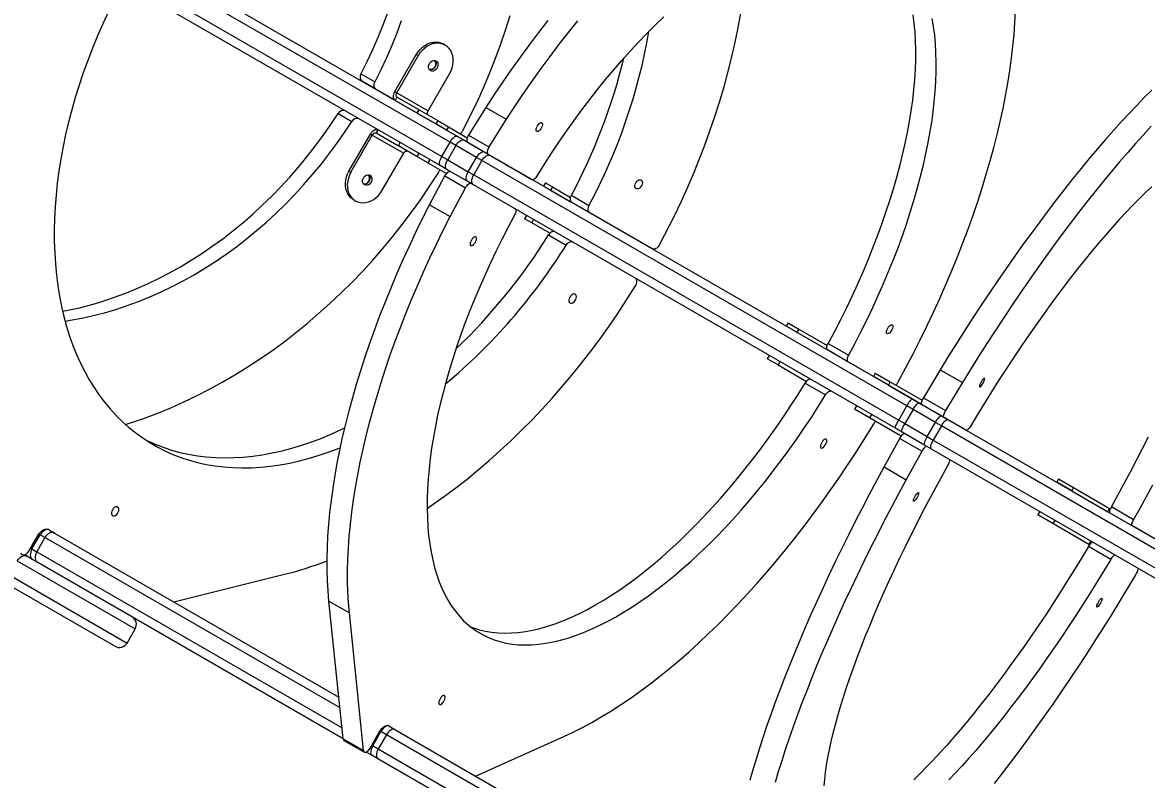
# Model space of a CAD drawing. Header units: millimetres. Extents: x -12977 to 11786, y -11805 to 10558.
# Drawn here: x 3209 to 4103, y -287 to 315 of the extents above; entities that cross this region are included whole.
import ezdxf

# ---------------------------------------------------------------- set-up
doc = ezdxf.new("R2010")
doc.units = ezdxf.units.MM
for name, color, linetype in [('DIKOM_ОБЪЕКТ', 7, 'Continuous'), ('DIKOM_РАЗМЕР_ЗОНА', 7, 'Continuous'), ('DIKOM_РАЗМЕР_ОБЪЕКТА', 7, 'Continuous')]:
    doc.layers.add(name, color=color, linetype=linetype)
doc.styles.add('style1', font='arial.ttf', dxfattribs={"width": 0.8})
doc.dimstyles.new('1-50', dxfattribs={"dimtxt": 300, "dimasz": 200, "dimexe": 100, "dimexo": 0, "dimgap": 100, "dimtad": 1, "dimtxsty": 'style1', "dimcen": 200, "dimclrd": 7, "dimclre": 7, "dimclrt": 7, "dimadec": 1, "dimazin": 2, "dimtfac": 1, "dimtmove": 0, "dimatfit": 2, "dimfxl": 0, "dimlwd": 25, "dimlwe": 18, "dimarcsym": 0})

# ---------------------------------------------------------------- blocks, each defined once
blk = doc.blocks.new('*D9')
at = {"layer": 'Defpoints', "color": 0, "transparency": 16777216}
for p in [(-11007.42, 666.08), (8787.99, 666.08), (8787.99, -10518.66)]:
    blk.add_point(p, dxfattribs=at)
at = {"layer": 'DIKOM_РАЗМЕР_ОБЪЕКТА', "color": 7, "lineweight": 18, "transparency": 16777216}
for p, q in [((-11007.42, 666.08), (-11007.42, -10618.66)), ((8787.99, 666.08), (8787.99, -10618.66))]:
    blk.add_line(p, q, dxfattribs=at)
at = {"layer": 'DIKOM_РАЗМЕР_ОБЪЕКТА', "color": 7, "lineweight": 25, "transparency": 16777216}
blk.add_line((-10807.42, -10518.66), (8587.99, -10518.66), dxfattribs=at)
at = {"layer": 'DIKOM_РАЗМЕР_ОБЪЕКТА', "color": 7, "transparency": 16777216}
for points in [[(-10807.42, -10485.32), (-10807.42, -10551.99), (-11007.42, -10518.66)], [(8587.99, -10485.32), (8587.99, -10551.99), (8787.99, -10518.66)]]:
    blk.add_solid(points, dxfattribs=at)
at = {"layer": 'DIKOM_РАЗМЕР_ОБЪЕКТА', "color": 7, "transparency": 16777216, "insert": (-1823.63, -10265.49), "char_height": 300, "attachment_point": 5, "style": 'style1'}
blk.add_mtext('19750', dxfattribs=at)
blk = doc.blocks.new('*D10')
at = {"layer": 'Defpoints', "color": 0, "transparency": 16777216}
for p in [(4270.31, 8458.22), (2861.68, -8997.09), (10043.37, -8997.09)]:
    blk.add_point(p, dxfattribs=at)
at = {"layer": 'DIKOM_РАЗМЕР_ОБЪЕКТА', "color": 7, "lineweight": 18, "transparency": 16777216}
for p, q in [((4270.31, 8458.22), (10143.37, 8458.22)), ((2861.68, -8997.09), (10143.37, -8997.09))]:
    blk.add_line(p, q, dxfattribs=at)
at = {"layer": 'DIKOM_РАЗМЕР_ОБЪЕКТА', "color": 7, "lineweight": 25, "transparency": 16777216}
blk.add_line((10043.37, 8258.22), (10043.37, -8797.09), dxfattribs=at)
at = {"layer": 'DIKOM_РАЗМЕР_ОБЪЕКТА', "color": 7, "transparency": 16777216}
for points in [[(10010.04, 8258.22), (10076.71, 8258.22), (10043.37, 8458.22)], [(10010.04, -8797.09), (10076.71, -8797.09), (10043.37, -8997.09)]]:
    blk.add_solid(points, dxfattribs=at)
at = {"layer": 'DIKOM_РАЗМЕР_ОБЪЕКТА', "color": 7, "transparency": 16777216, "insert": (9790.2, -3229.16), "char_height": 300, "attachment_point": 5, "rotation": 90, "style": 'style1'}
blk.add_mtext('17450', dxfattribs=at)
blk = doc.blocks.new('*D11')
at = {"layer": 'Defpoints', "color": 0, "transparency": 16777216}
for p in [(4304.4, 10557.6), (2504.07, -11339.72), (11686.06, -11339.72)]:
    blk.add_point(p, dxfattribs=at)
at = {"layer": 'DIKOM_РАЗМЕР_ЗОНА', "color": 7, "lineweight": 18, "transparency": 16777216}
for p, q in [((4304.4, 10557.6), (11786.06, 10557.6)), ((2504.07, -11339.72), (11786.06, -11339.72))]:
    blk.add_line(p, q, dxfattribs=at)
at = {"layer": 'DIKOM_РАЗМЕР_ЗОНА', "color": 7, "lineweight": 25, "transparency": 16777216}
blk.add_line((11686.06, 10357.6), (11686.06, -11139.72), dxfattribs=at)
at = {"layer": 'DIKOM_РАЗМЕР_ЗОНА', "color": 7, "transparency": 16777216}
for points in [[(11652.73, 10357.6), (11719.39, 10357.6), (11686.06, 10557.6)], [(11652.73, -11139.72), (11719.39, -11139.72), (11686.06, -11339.72)]]:
    blk.add_solid(points, dxfattribs=at)
at = {"layer": 'DIKOM_РАЗМЕР_ЗОНА', "color": 7, "transparency": 16777216, "insert": (11432.89, -3191.97), "char_height": 300, "attachment_point": 5, "rotation": 90, "style": 'style1'}
blk.add_mtext('21900', dxfattribs=at)
blk = doc.blocks.new('*D12')
at = {"layer": 'Defpoints', "color": 0, "transparency": 16777216}
for p in [(10764.9, 125.67), (-12976.69, 124.08), (10764.9, -11704.66)]:
    blk.add_point(p, dxfattribs=at)
at = {"layer": 'DIKOM_РАЗМЕР_ЗОНА', "color": 7, "lineweight": 18, "transparency": 16777216}
for p, q in [((10764.9, 125.67), (10764.9, -11804.66)), ((-12976.69, 124.08), (-12976.69, -11804.66))]:
    blk.add_line(p, q, dxfattribs=at)
at = {"layer": 'DIKOM_РАЗМЕР_ЗОНА', "color": 7, "lineweight": 25, "transparency": 16777216}
blk.add_line((-12776.69, -11704.66), (10564.9, -11704.66), dxfattribs=at)
at = {"layer": 'DIKOM_РАЗМЕР_ЗОНА', "color": 7, "transparency": 16777216}
for points in [[(-12776.69, -11671.32), (-12776.69, -11737.99), (-12976.69, -11704.66)], [(10564.9, -11671.32), (10564.9, -11737.99), (10764.9, -11704.66)]]:
    blk.add_solid(points, dxfattribs=at)
at = {"layer": 'DIKOM_РАЗМЕР_ЗОНА', "color": 7, "transparency": 16777216, "insert": (-1904.63, -11451.38), "char_height": 300, "attachment_point": 5, "style": 'style1'}
blk.add_mtext('23750', dxfattribs=at)

msp = doc.modelspace()

# ---------------------------------------------------------------- linework, layer by layer
at = {"layer": 'DIKOM_ОБЪЕКТ', "color": 7, "linetype": 'Continuous', "lineweight": 15}
for p, q in [((3549.442, 219.826), (3242.179, 397.225)), ((3249.999, 400.793), (3555.111, 224.636)), ((3235.679, 385.966), (3542.942, 208.568)), ((3541.611, 201.254), (3236.499, 377.41)), ((3545.566, 297.12), (3544.007, 298.02)), ((3505.537, 260.186), (3522.537, 289.631)), ((3507.096, 259.286), (3524.096, 288.731)), ((3524.096, 288.731), (3522.537, 289.631)), ((3478.577, 274.267), (3489.49, 267.966)), ((3532.036, 244.887), (3549.036, 274.332)), ((3490.591, 261.888), (3479.678, 268.188)), ((3505.655, 253.19), (3490.591, 261.888)), ((3505.537, 260.186), (3507.096, 259.286)), ((3507.096, 259.286), (3532.036, 244.887)), ((3507.155, 255.788), (3505.655, 253.19)), ((3523.324, 242.989), (3505.655, 253.19)), ((3524.824, 245.587), (3507.155, 255.788)), ((3570.7, 251.6), (3559.097, 228.367)), ((3460.363, 242.72), (3471.276, 236.419)), ((3523.324, 242.989), (3524.824, 245.587)), ((3538.092, 234.462), (3523.324, 242.989)), ((3524.824, 245.587), (3539.592, 237.061)), ((3577.811, 247.495), (3564.09, 225.484)), ((3577.811, 247.495), (3594.078, 238.103)), ((3539.592, 237.061), (3538.092, 234.462)), ((3546.71, 229.487), (3538.092, 234.462)), ((3539.592, 237.061), (3548.21, 232.085)), ((3594.078, 238.103), (3580.357, 216.092)), ((3469.037, 196.967), (3486.037, 226.411)), ((3470.596, 196.067), (3487.596, 225.511)), ((3487.596, 225.511), (3486.037, 226.411)), ((3487.596, 225.511), (3512.536, 211.112)), ((3492.155, 229.807), (3490.655, 227.209)), ((3490.655, 227.209), (3508.324, 217.008)), ((3548.21, 232.085), (3546.71, 229.487)), ((3546.71, 229.487), (3563.413, 219.844)), ((3548.21, 232.085), (3563.138, 223.466)), ((3555.111, 224.636), (3560.299, 221.641)), ((3564.09, 225.484), (3580.357, 216.092)), ((3508.324, 217.008), (3509.823, 219.606)), ((3523.092, 208.482), (3508.324, 217.008)), ((3542.942, 208.568), (3549.442, 219.826)), ((3554.088, 217.144), (3547.588, 205.886)), ((3554.088, 217.144), (3549.442, 219.826)), ((3570.443, 207.702), (3554.088, 217.144)), ((3560.299, 221.641), (3576.654, 212.199)), ((3563.413, 219.844), (3579.68, 210.452)), ((3495.536, 181.667), (3512.536, 211.112)), ((3524.592, 211.079), (3523.092, 208.482)), ((3531.71, 203.506), (3523.092, 208.482)), ((3533.21, 206.104), (3531.71, 203.506)), ((3542.942, 208.568), (3547.588, 205.886)), ((3547.588, 205.886), (3563.943, 196.443)), ((3563.943, 196.443), (3570.443, 207.702)), ((3574.769, 205.204), (3570.443, 207.702)), ((3576.654, 212.199), (3581.485, 209.409)), ((3579.68, 210.452), (3614.581, 190.302)), ((3581.485, 209.409), (3917.097, 15.644)), ((3469.037, 196.967), (3470.596, 196.067)), ((3531.71, 203.506), (3546.638, 194.887)), ((3546.799, 198.258), (3541.611, 201.254)), ((3563.154, 188.816), (3546.799, 198.258)), ((3574.769, 205.204), (3568.269, 193.945)), ((3912.747, 10.072), (3574.769, 205.204)), ((3526.054, 174.272), (3540.374, 195.937)), ((3533.165, 170.166), (3545.367, 193.054)), ((3545.367, 193.054), (3561.634, 183.663)), ((3567.985, 186.027), (3563.154, 188.816)), ((3563.943, 196.443), (3568.269, 193.945)), ((3568.269, 193.945), (3906.247, -1.186)), ((3549.432, 160.775), (3561.634, 183.663)), ((3903.597, -7.739), (3567.985, 186.027)), ((3625.235, 187.615), (3623.735, 185.017)), ((3629.336, 181.783), (3623.735, 185.017)), ((3625.235, 187.615), (3630.836, 184.381)), ((3630.836, 184.381), (3629.336, 181.783)), ((3629.336, 181.783), (3646.365, 171.952)), ((3630.836, 184.381), (3645.322, 176.018)), ((3472.507, 174.179), (3474.066, 173.278)), ((3533.165, 170.166), (3549.432, 160.775)), ((3645.952, 177.633), (3659.915, 169.571)), ((3660.328, 163.89), (3646.365, 171.952)), ((3610.235, 161.634), (3608.735, 159.036)), ((3710.333, 135.019), (3660.328, 163.89)), ((3727.59, 161.02), (3715.716, 137.943)), ((3614.336, 155.802), (3608.735, 159.036)), ((3615.836, 158.4), (3614.336, 155.802)), ((3628.822, 147.439), (3614.336, 155.802)), ((3627.738, 146.086), (3641.701, 138.024)), ((3682.944, 83.692), (3696.993, 105.513)), ((3818.203, 76.205), (3816.703, 73.606)), ((3825.321, 68.631), (3816.703, 73.606)), ((3818.203, 76.205), (3826.821, 71.229)), ((3826.821, 71.229), (3825.321, 68.631)), ((3825.321, 68.631), (3849.627, 54.598)), ((3826.821, 71.229), (3849.353, 58.221)), ((3865.894, 45.206), (3849.627, 54.598)), ((3850.051, 59.796), (3866.318, 50.404)), ((3803.203, 50.223), (3801.703, 47.626)), ((3810.321, 42.65), (3801.703, 47.626)), ((3811.821, 45.248), (3810.321, 42.65)), ((3886.094, 33.544), (3865.894, 45.206)), ((3917.543, 51.35), (3905.341, 28.462)), ((3810.321, 42.65), (3832.853, 29.642)), ((3887.594, 36.142), (3886.094, 33.544)), ((3887.594, 36.142), (3899.534, 29.248)), ((3939.196, 38.849), (3925.837, 16.629)), ((3939.196, 38.849), (3956.877, 28.641)), ((3831.837, 28.249), (3848.104, 18.857)), ((3898.034, 26.65), (3886.094, 33.544)), ((3899.534, 29.248), (3898.034, 26.65)), ((3899.534, 29.248), (3924.809, 14.656)), ((3956.877, 28.641), (3943.519, 6.421)), ((3898.034, 26.65), (3924.238, 11.521)), ((3872.594, 10.16), (3871.094, 7.563)), ((3906.247, -1.186), (3912.747, 10.072)), ((3917.624, 7.256), (3912.747, 10.072)), ((3917.097, 15.644), (3922.543, 12.499)), ((3922.543, 12.499), (3940.373, 2.205)), ((3924.238, 11.521), (3941.919, 1.313)), ((3925.837, 16.629), (3943.519, 6.421)), ((3883.034, 0.669), (3871.094, 7.563)), ((3884.534, 3.267), (3883.034, 0.669)), ((3908.309, -13.923), (3883.034, 0.669)), ((3917.624, 7.256), (3911.124, -4.002)), ((3935.454, -3.038), (3917.624, 7.256)), ((3940.373, 2.205), (3945.695, -0.868)), ((3941.919, 1.313), (3960.187, -9.234)), ((3872.898, -25.978), (3886.618, -3.967)), ((3909.043, -10.884), (3903.597, -7.739)), ((3906.247, -1.186), (3911.124, -4.002)), ((3911.124, -4.002), (3928.954, -14.296)), ((3928.954, -14.296), (3935.454, -3.038)), ((3940.22, -5.79), (3933.72, -17.048)), ((3940.22, -5.79), (3935.454, -3.038)), ((4254.661, -187.332), (3940.22, -5.79)), ((3945.695, -0.868), (4257.935, -181.139)), ((3894.55, -38.479), (3907.114, -15.8)), ((3907.114, -15.8), (3924.795, -26.009)), ((3926.873, -21.177), (3909.043, -10.884)), ((3928.954, -14.296), (3933.72, -17.048)), ((3933.72, -17.048), (4248.161, -198.59)), ((3912.232, -48.688), (3924.795, -26.009)), ((3932.195, -24.25), (3926.873, -21.177)), ((4244.435, -204.522), (3932.195, -24.25)), ((3894.55, -38.479), (3912.232, -48.688)), ((4033.419, -48.051), (4031.919, -50.649)), ((4043.859, -57.542), (4031.919, -50.649)), ((4033.419, -48.051), (4045.359, -54.944)), ((4045.359, -54.944), (4043.859, -57.542)), ((4043.859, -57.542), (4072.486, -74.07)), ((4045.359, -54.944), (4073.986, -71.472)), ((4072.486, -74.07), (4073.986, -71.472)), ((4093.069, -80.511), (4075.388, -70.302)), ((4018.419, -74.032), (4016.919, -76.629)), ((4028.859, -83.523), (4016.919, -76.629)), ((4074.043, -74.969), (4072.486, -74.07)), ((4074.043, -74.969), (4091.724, -85.177)), ((3230.765, -88.641), (3230.259, -88.349)), ((3230.797, -88.659), (3234.946, -91.054)), ((4030.359, -80.925), (4028.859, -83.523)), ((4057.486, -100.051), (4028.859, -83.523)), ((4109.991, -95.724), (4091.724, -85.177)), ((3214.427, -105.522), (3221.821, -92.715)), ((3216.913, -103.737), (3223.413, -92.479)), ((3227.228, -94.681), (3220.728, -105.939)), ((3223.413, -92.479), (3222.356, -91.868)), ((3227.228, -94.681), (3223.413, -92.479)), ((3461.887, -230.162), (3227.228, -94.681)), ((3234.946, -91.054), (3461.002, -221.568)), ((4057.486, -100.051), (4058.986, -97.453)), ((3215.821, -103.107), (3216.913, -103.737)), ((3216.913, -103.737), (3220.728, -105.939)), ((3220.728, -105.939), (3463.531, -246.122)), ((4074.856, -112.058), (4057.174, -101.849)), ((3205.213, -113.148), (3298.992, -167.291)), ((3211.043, -108.431), (3212.598, -109.328)), ((3217.297, -112.042), (3211.043, -108.431)), ((3221.446, -114.437), (3217.297, -112.042)), ((3464.416, -254.716), (3221.446, -114.437)), ((3198.713, -124.406), (3292.492, -178.549)), ((3329.788, -145.811), (3416.796, -124.157)), ((4081.534, -146.434), (4094.892, -124.214)), ((3282.929, -181.111), (3199.098, -132.711)), ((3453.129, -145.134), (3469.396, -154.526)), ((3464.414, -254.694), (3453.129, -145.134)), ((3480.681, -264.086), (3469.396, -154.526)), ((3292.492, -178.549), (3298.992, -167.291)), ((3460.933, -220.894), (3460.658, -221.369)), ((3485.769, -262.182), (3493.164, -249.374)), ((3487.974, -260.234), (3494.474, -248.976)), ((3494.474, -248.976), (3493.688, -248.522)), ((3498.868, -251.513), (3494.474, -248.976)), ((3500.614, -244.438), (3500.261, -244.234)), ((3500.646, -244.456), (3500.685, -244.479)), ((3500.685, -244.479), (3505.464, -247.238)), ((3505.464, -247.238), (3767.338, -398.431)), ((3464.414, -254.694), (3480.681, -264.086)), ((3465.066, -256.003), (3481.333, -265.394)), ((3498.868, -251.513), (3492.368, -262.771)), ((3766.134, -405.818), (3498.868, -251.513)), ((3569.727, -284.34), (3639.857, -252.941)), ((3487.185, -267.861), (3482.772, -265.313)), ((3487.164, -259.766), (3487.974, -260.234)), ((3491.964, -270.62), (3487.185, -267.861)), ((3487.974, -260.234), (3492.368, -262.771)), ((3492.368, -262.771), (3763.208, -419.14)), ((3760.696, -425.773), (3491.964, -270.62))]:
    msp.add_line(p, q, dxfattribs=at)
at = {"layer": 'DIKOM_ОБЪЕКТ', "color": 7, "linetype": 'Continuous', "lineweight": 15, "flags": 128}
for points in [[(3786.053, 370.02), (3785.605, 364.079), (3784.574, 353.07), (3783.274, 341.977), (3781.707, 330.81), (3779.874, 319.579), (3777.777, 308.293), (3775.417, 296.961), (3772.797, 285.595), (3769.919, 274.203), (3766.786, 262.794), (3763.399, 251.38), (3759.762, 239.97), (3755.878, 228.573), (3751.751, 217.199), (3747.383, 205.858), (3742.779, 194.561), (3737.943, 183.315), (3732.878, 172.132), (3727.59, 161.02)], [(3277.638, 323.74), (3273.196, 314.135), (3268.975, 304.467), (3264.98, 294.745), (3261.217, 284.981), (3257.688, 275.184), (3254.398, 265.367), (3251.351, 255.54), (3248.549, 245.714), (3245.997, 235.899), (3243.696, 226.107), (3241.65, 216.348), (3239.861, 206.633), (3238.33, 196.973), (3237.059, 187.379), (3236.05, 177.861), (3235.303, 168.429), (3234.821, 159.095), (3234.602, 149.868), (3234.648, 140.759), (3234.959, 131.778), (3235.533, 122.934), (3236.371, 114.238), (3237.471, 105.699), (3238.833, 97.326), (3240.454, 89.13), (3242.333, 81.118), (3244.468, 73.3), (3246.856, 65.684), (3249.496, 58.279), (3252.383, 51.094), (3255.515, 44.135), (3258.888, 37.411), (3262.499, 30.929), (3266.343, 24.696), (3270.417, 18.719), (3274.716, 13.005), (3279.234, 7.561), (3283.968, 2.391), (3288.911, -2.497), (3294.059, -7.1), (3299.405, -11.411), (3304.944, -15.426), (3310.67, -19.141), (3316.576, -22.55), (3322.655, -25.652), (3328.902, -28.441), (3335.309, -30.916), (3341.868, -33.072), (3348.574, -34.909), (3355.417, -36.424), (3362.392, -37.614), (3369.49, -38.48), (3376.702, -39.02), (3384.022, -39.233), (3391.441, -39.119), (3398.951, -38.678), (3406.544, -37.911), (3414.21, -36.819), (3421.943, -35.402), (3429.732, -33.663), (3437.571, -31.603), (3445.448, -29.224), (3453.358, -26.53), (3461.289, -23.523), (3462.146, -23.18)], [(3499.738, 322.828), (3496.045, 312.932), (3492.078, 303.117), (3487.841, 293.394), (3483.339, 283.774), (3478.577, 274.267)], [(3998.824, 324.086), (3998.387, 314.981), (3997.721, 305.695), (3996.827, 296.238), (3995.706, 286.617), (3994.359, 276.841), (3992.788, 266.918), (3990.992, 256.856), (3988.975, 246.664), (3986.737, 236.351), (3984.28, 225.926), (3981.608, 215.397), (3978.721, 204.774), (3975.623, 194.066), (3972.316, 183.282), (3968.803, 172.431), (3965.087, 161.523), (3961.171, 150.566), (3957.059, 139.571), (3952.753, 128.546), (3948.259, 117.502), (3943.579, 106.447), (3938.717, 95.392), (3933.678, 84.345), (3928.467, 73.316), (3923.087, 62.315), (3917.543, 51.35)], [(3510.651, 316.528), (3506.958, 306.632), (3502.991, 296.817), (3498.754, 287.094), (3494.252, 277.473), (3489.49, 267.966)], [(3596.992, 320.306), (3593.319, 308.67), (3589.358, 297.095), (3585.111, 285.59), (3580.584, 274.166), (3575.779, 262.833), (3570.7, 251.6)], [(3627.059, 316.586), (3619.742, 307.171), (3612.508, 297.591), (3605.365, 287.853), (3598.317, 277.966), (3591.372, 267.938), (3584.534, 257.778), (3577.811, 247.495)], [(3650.721, 316.435), (3643.326, 307.194), (3636.009, 297.779), (3628.775, 288.199), (3621.632, 278.461), (3614.584, 268.574), (3607.638, 258.546), (3600.801, 248.387), (3594.078, 238.103)], [(3618.871, 193.268), (3624.483, 202.284), (3630.215, 211.195), (3636.062, 219.988), (3642.016, 228.656), (3648.072, 237.188), (3654.222, 245.575), (3660.459, 253.807), (3666.777, 261.875), (3673.169, 269.772), (3679.628, 277.486), (3686.146, 285.012), (3692.717, 292.339), (3699.332, 299.46), (3705.985, 306.366), (3712.669, 313.051), (3719.376, 319.507)], [(3917.464, 321.179), (3918.315, 314.451), (3918.944, 307.502), (3919.35, 300.341), (3919.531, 292.976), (3919.489, 285.413), (3919.223, 277.663), (3918.734, 269.733), (3918.022, 261.632), (3917.087, 253.37), (3915.931, 244.955), (3914.556, 236.396), (3912.961, 227.704), (3911.151, 218.887), (3909.125, 209.955), (3906.888, 200.919), (3904.44, 191.789), (3901.785, 182.573), (3898.926, 173.284), (3895.866, 163.93), (3892.608, 154.522), (3889.156, 145.072), (3885.514, 135.588), (3881.685, 126.082), (3877.675, 116.564), (3873.486, 107.045), (3869.125, 97.534), (3864.596, 88.044), (3859.904, 78.584), (3855.054, 69.164), (3850.051, 59.796)], [(3932.658, 318.288), (3933.731, 311.787), (3934.582, 305.059), (3935.211, 298.111), (3935.616, 290.95), (3935.798, 283.584), (3935.756, 276.022), (3935.49, 268.271), (3935.001, 260.342), (3934.288, 252.241), (3933.354, 243.978), (3932.198, 235.563), (3930.822, 227.004), (3929.228, 218.312), (3927.418, 209.495), (3925.392, 200.564), (3923.154, 191.528), (3920.707, 182.397), (3918.052, 173.182), (3915.193, 163.892), (3912.133, 154.538), (3908.875, 145.131), (3905.423, 135.68), (3901.78, 126.196), (3897.952, 116.69), (3893.941, 107.172), (3889.753, 97.653), (3885.392, 88.143), (3880.863, 78.652), (3876.171, 69.192), (3871.32, 59.773), (3866.318, 50.404)], [(3522.537, 289.631), (3523.945, 291.777), (3525.578, 293.732), (3527.403, 295.456), (3529.382, 296.916), (3531.477, 298.081), (3533.643, 298.927), (3535.837, 299.438), (3538.014, 299.602), (3540.13, 299.417), (3542.141, 298.886), (3544.007, 298.02)], [(3545.566, 297.12), (3543.7, 297.986), (3541.689, 298.517), (3539.573, 298.702), (3537.396, 298.538), (3535.202, 298.027), (3533.036, 297.181), (3530.941, 296.016), (3528.962, 294.556), (3527.137, 292.831), (3525.504, 290.876), (3524.096, 288.731)], [(3549.036, 274.332), (3550.19, 276.624), (3551.067, 279.015), (3551.648, 281.458), (3551.923, 283.903), (3551.884, 286.299), (3551.534, 288.598), (3550.879, 290.753), (3549.933, 292.721), (3548.715, 294.46), (3547.249, 295.937), (3545.566, 297.12)], [(3533.866, 276.855), (3533.097, 277.505), (3532.568, 278.411), (3532.322, 279.5), (3532.38, 280.684), (3532.736, 281.865), (3533.362, 282.95), (3534.207, 283.849), (3535.203, 284.491), (3536.269, 284.823), (3537.318, 284.818), (3538.266, 284.476), (3539.036, 283.826), (3539.565, 282.92), (3539.811, 281.831), (3539.753, 280.648), (3539.397, 279.466), (3538.77, 278.381), (3537.925, 277.482), (3536.929, 276.84), (3535.864, 276.509), (3534.814, 276.514), (3533.866, 276.855)], [(3536.761, 284.863), (3537.074, 284.587), (3537.625, 283.766), (3537.899, 282.749), (3537.872, 281.627), (3537.546, 280.5), (3536.949, 279.467), (3536.136, 278.621), (3535.178, 278.037), (3534.161, 277.766), (3533.174, 277.832), (3532.779, 277.966)], [(3537.414, 284.799), (3537.477, 284.726), (3538.006, 283.82), (3538.252, 282.731), (3538.194, 281.548), (3537.838, 280.366), (3537.211, 279.281), (3536.366, 278.382), (3535.37, 277.74), (3534.305, 277.409), (3533.255, 277.414), (3533.16, 277.432)], [(3505.655, 253.19), (3505.104, 253.641), (3504.69, 254.275), (3504.428, 255.066), (3504.329, 255.985), (3504.396, 256.996), (3504.627, 258.061), (3505.012, 259.138), (3505.537, 260.186)], [(3507.155, 255.788), (3506.88, 256.014), (3506.673, 256.33), (3506.542, 256.726), (3506.492, 257.186), (3506.526, 257.691), (3506.641, 258.224), (3506.834, 258.762), (3507.096, 259.286)], [(4107.52, 261.331), (4101.576, 255.405), (4095.546, 249.216), (4089.435, 242.771), (4083.248, 236.075), (4076.991, 229.134), (4070.669, 221.953), (4064.288, 214.539), (4057.852, 206.897), (4051.368, 199.036), (4044.841, 190.961), (4038.277, 182.679), (4031.681, 174.198), (4025.059, 165.524), (4018.417, 156.666), (4011.76, 147.63), (4005.094, 138.425), (3998.424, 129.058), (3991.758, 119.537), (3985.099, 109.871), (3978.454, 100.068), (3971.829, 90.137), (3965.229, 80.085), (3958.661, 69.921), (3952.128, 59.655), (3945.638, 49.295), (3939.196, 38.849)], [(3241.296, 85.379), (3245.526, 86.201), (3254.619, 88.212), (3263.706, 90.552), (3272.775, 93.22), (3281.817, 96.212), (3290.822, 99.525), (3299.78, 103.155), (3308.68, 107.099), (3317.514, 111.352), (3326.271, 115.909), (3334.942, 120.765), (3343.517, 125.915), (3351.986, 131.353), (3360.34, 137.074), (3368.571, 143.07), (3376.668, 149.336), (3384.623, 155.863), (3392.427, 162.646), (3400.072, 169.676), (3407.548, 176.946), (3414.849, 184.448), (3421.965, 192.173), (3428.888, 200.113), (3435.612, 208.259), (3442.129, 216.602), (3448.431, 225.133), (3454.511, 233.842), (3460.363, 242.72)], [(3532.095, 241.389), (3531.82, 241.614), (3531.613, 241.931), (3531.482, 242.327), (3531.432, 242.786), (3531.466, 243.292), (3531.581, 243.824), (3531.774, 244.363), (3532.036, 244.887)], [(3243.262, 77.576), (3247.348, 78.222), (3256.439, 79.901), (3265.532, 81.911), (3274.619, 84.252), (3283.688, 86.919), (3292.73, 89.911), (3301.735, 93.224), (3310.693, 96.855), (3319.593, 100.799), (3328.427, 105.051), (3337.184, 109.608), (3345.855, 114.465), (3354.43, 119.615), (3362.899, 125.053), (3371.253, 130.773), (3379.484, 136.77), (3387.581, 143.035), (3395.536, 149.563), (3403.34, 156.345), (3410.985, 163.375), (3418.461, 170.645), (3425.762, 178.147), (3432.878, 185.872), (3439.801, 193.812), (3446.525, 201.958), (3453.041, 210.301), (3459.343, 218.832), (3465.424, 227.541), (3471.276, 236.419)], [(3618.883, 232.851), (3619.541, 233.833), (3620.279, 234.647), (3621.03, 235.223), (3621.728, 235.508), (3622.311, 235.478), (3622.727, 235.135), (3622.939, 234.51), (3622.928, 233.658), (3622.696, 232.654), (3622.262, 231.589), (3621.666, 230.556), (3620.96, 229.648), (3620.207, 228.945), (3619.475, 228.51), (3618.827, 228.381), (3618.322, 228.569), (3618.004, 229.059), (3617.903, 229.806), (3618.026, 230.745), (3618.362, 231.79), (3618.883, 232.851)], [(4107.116, 232.563), (4100.929, 225.867), (4094.672, 218.925), (4088.35, 211.744), (4081.969, 204.33), (4075.534, 196.689), (4069.05, 188.828), (4062.523, 180.753), (4055.959, 172.471), (4049.363, 163.989), (4042.741, 155.316), (4036.098, 146.457), (4029.441, 137.422), (4022.775, 128.216), (4016.106, 118.849), (4009.439, 109.329), (4002.78, 99.663), (3996.136, 89.86), (3989.511, 79.928), (3982.911, 69.877), (3976.342, 59.713), (3969.81, 49.447), (3963.32, 39.086), (3956.877, 28.641)], [(3486.037, 226.411), (3486.682, 227.391), (3487.423, 228.263), (3488.229, 228.995), (3489.072, 229.559), (3489.917, 229.932), (3490.734, 230.101), (3491.489, 230.059), (3492.155, 229.807)], [(3487.596, 225.511), (3487.919, 226.001), (3488.289, 226.437), (3488.692, 226.803), (3489.113, 227.085), (3489.536, 227.272), (3489.944, 227.356), (3490.322, 227.335), (3490.655, 227.209)], [(3549.442, 219.826), (3550.167, 220.985), (3550.947, 222.051), (3551.752, 222.983), (3552.552, 223.746), (3553.316, 224.31), (3554.015, 224.654), (3554.621, 224.764), (3555.111, 224.636)], [(3564.09, 225.484), (3563.609, 224.6), (3563.221, 223.698), (3562.943, 222.816), (3562.786, 221.989), (3562.755, 221.251), (3562.853, 220.631), (3563.076, 220.156), (3563.413, 219.844)], [(3554.088, 217.144), (3554.823, 218.297), (3555.634, 219.345), (3556.489, 220.248), (3557.357, 220.972), (3558.203, 221.489), (3558.995, 221.778), (3559.703, 221.83), (3560.299, 221.641)], [(3580.357, 216.092), (3579.876, 215.208), (3579.488, 214.306), (3579.21, 213.424), (3579.053, 212.597), (3579.022, 211.859), (3579.12, 211.24), (3579.342, 210.764), (3579.68, 210.452)], [(3512.536, 211.112), (3512.859, 211.602), (3513.229, 212.038), (3513.633, 212.404), (3514.054, 212.686), (3514.476, 212.872), (3514.885, 212.957), (3515.262, 212.936), (3515.595, 212.81)], [(3541.611, 201.254), (3541.255, 201.614), (3541.047, 202.194), (3540.996, 202.971), (3541.102, 203.915), (3541.363, 204.989), (3541.768, 206.153), (3542.301, 207.361), (3542.942, 208.568)], [(3546.799, 198.258), (3546.337, 198.68), (3546.028, 199.319), (3545.883, 200.15), (3545.907, 201.141), (3546.1, 202.254), (3546.455, 203.447), (3546.957, 204.673), (3547.588, 205.886)], [(3570.443, 207.702), (3571.178, 208.854), (3571.988, 209.902), (3572.844, 210.806), (3573.712, 211.53), (3574.558, 212.047), (3575.35, 212.336), (3576.057, 212.388), (3576.654, 212.199)], [(3574.769, 205.204), (3575.514, 206.351), (3576.353, 207.382), (3577.256, 208.259), (3578.186, 208.946), (3579.109, 209.419), (3579.988, 209.658), (3580.79, 209.655), (3581.485, 209.409)], [(3472.507, 174.179), (3470.824, 175.362), (3469.359, 176.838), (3468.14, 178.578), (3467.194, 180.546), (3466.539, 182.701), (3466.189, 185), (3466.151, 187.396), (3466.425, 189.84), (3467.007, 192.283), (3467.883, 194.675), (3469.037, 196.967)], [(3470.596, 196.067), (3469.442, 193.775), (3468.566, 191.383), (3467.984, 188.94), (3467.71, 186.496), (3467.748, 184.1), (3468.098, 181.801), (3468.753, 179.646), (3469.699, 177.678), (3470.918, 175.938), (3472.383, 174.462), (3474.066, 173.278)], [(3481.366, 185.922), (3480.597, 186.573), (3480.068, 187.479), (3479.822, 188.568), (3479.88, 189.751), (3480.236, 190.933), (3480.862, 192.017), (3481.707, 192.917), (3482.703, 193.558), (3483.769, 193.89), (3484.818, 193.885), (3485.766, 193.543), (3486.536, 192.893), (3487.065, 191.987), (3487.311, 190.898), (3487.253, 189.715), (3486.897, 188.533), (3486.27, 187.449), (3485.425, 186.549), (3484.429, 185.908), (3483.364, 185.576), (3482.314, 185.581), (3481.366, 185.922)], [(3480.279, 187.033), (3480.674, 186.9), (3481.661, 186.833), (3482.678, 187.104), (3483.636, 187.689), (3484.449, 188.535), (3485.046, 189.567), (3485.372, 190.695), (3485.399, 191.816), (3485.125, 192.833), (3484.574, 193.654), (3484.261, 193.93)], [(3484.914, 193.867), (3484.977, 193.793), (3485.506, 192.887), (3485.752, 191.798), (3485.694, 190.615), (3485.338, 189.433), (3484.711, 188.349), (3483.866, 187.449), (3482.87, 186.808), (3481.805, 186.476), (3480.755, 186.481), (3480.66, 186.499)], [(3545.367, 193.054), (3545.892, 193.913), (3546.479, 194.7), (3547.104, 195.382), (3547.742, 195.932), (3548.366, 196.327), (3548.951, 196.552), (3549.474, 196.597), (3549.913, 196.461)], [(3563.154, 188.816), (3562.692, 189.238), (3562.383, 189.876), (3562.237, 190.707), (3562.262, 191.698), (3562.455, 192.812), (3562.81, 194.004), (3563.312, 195.231), (3563.943, 196.443)], [(3567.985, 186.027), (3567.425, 186.505), (3567.021, 187.199), (3566.788, 188.08), (3566.736, 189.115), (3566.867, 190.264), (3567.175, 191.484), (3567.648, 192.727), (3568.269, 193.945)], [(3614.581, 190.302), (3614.99, 190.169), (3615.473, 190.195), (3616.014, 190.38), (3616.593, 190.716), (3617.189, 191.192), (3617.781, 191.791), (3618.349, 192.491), (3618.871, 193.268)], [(3697.164, 187.656), (3697.852, 188.62), (3698.676, 189.384), (3699.563, 189.882), (3700.435, 190.067), (3701.212, 189.924), (3701.827, 189.466), (3702.225, 188.734), (3702.371, 187.791), (3702.251, 186.723), (3701.876, 185.624), (3701.28, 184.591), (3700.515, 183.717), (3699.65, 183.079), (3698.761, 182.734), (3697.928, 182.712), (3697.223, 183.016), (3696.711, 183.618), (3696.436, 184.465), (3696.423, 185.482), (3696.673, 186.578), (3697.164, 187.656)], [(3474.066, 173.278), (3475.933, 172.413), (3477.944, 171.882), (3480.06, 171.696), (3482.237, 171.861), (3484.431, 172.371), (3486.597, 173.218), (3488.691, 174.382), (3490.671, 175.842), (3492.496, 177.567), (3494.129, 179.522), (3495.536, 181.667)], [(3561.634, 183.663), (3562.159, 184.522), (3562.746, 185.308), (3563.371, 185.99), (3564.008, 186.54), (3564.633, 186.935), (3565.218, 187.16), (3565.741, 187.205), (3566.18, 187.069)], [(4107.468, 184.47), (4102.486, 179.76), (4097.411, 174.786), (4092.25, 169.554), (4087.008, 164.068), (4081.691, 158.336), (4076.304, 152.363), (4070.855, 146.157), (4065.348, 139.723), (4059.79, 133.07), (4054.187, 126.204), (4048.545, 119.133), (4042.871, 111.865), (4037.171, 104.408), (4031.45, 96.771), (4025.717, 88.961), (4019.975, 80.987), (4014.233, 72.858), (4008.496, 64.584), (4002.771, 56.173), (3997.065, 47.634), (3991.382, 38.977), (3985.731, 30.212), (3980.116, 21.349), (3974.544, 12.396), (3969.022, 3.365), (3963.555, -5.736)], [(3291.282, -4.676), (3295.942, -3.178), (3306.429, 0.437), (3316.874, 4.38), (3327.269, 8.646), (3337.604, 13.233), (3347.872, 18.136), (3358.063, 23.351), (3368.168, 28.873), (3378.18, 34.698), (3388.088, 40.821), (3397.885, 47.236), (3407.562, 53.938), (3417.112, 60.922), (3426.525, 68.181), (3435.793, 75.709), (3444.91, 83.499), (3453.866, 91.545), (3462.655, 99.841), (3471.269, 108.378), (3479.699, 117.15), (3487.94, 126.149), (3495.984, 135.367), (3503.824, 144.796), (3511.454, 154.429), (3518.866, 164.257), (3526.054, 174.272)], [(3453.129, -145.134), (3452.423, -137.041), (3451.945, -128.731), (3451.696, -120.211), (3451.676, -111.488), (3451.884, -102.57), (3452.322, -93.464), (3452.988, -84.179), (3453.881, -74.721), (3455.002, -65.1), (3456.349, -55.324), (3457.921, -45.401), (3459.716, -35.339), (3461.734, -25.147), (3463.972, -14.834), (3466.428, -4.409), (3469.101, 6.12), (3471.987, 16.743), (3475.085, 27.451), (3478.392, 38.235), (3481.905, 49.086), (3485.621, 59.994), (3489.537, 70.951), (3493.65, 81.946), (3497.955, 92.971), (3502.45, 104.015), (3507.13, 115.07), (3511.991, 126.125), (3517.03, 137.172), (3522.241, 148.201), (3527.621, 159.202), (3533.165, 170.166)], [(3646.365, 171.952), (3645.887, 172.33), (3645.517, 172.85), (3645.265, 173.491), (3645.142, 174.233), (3645.152, 175.048), (3645.294, 175.906), (3645.564, 176.778), (3645.952, 177.633)], [(3600.657, 161.721), (3595.655, 152.352), (3590.804, 142.933), (3586.112, 133.473), (3581.583, 123.982), (3577.222, 114.472), (3573.034, 104.953), (3569.023, 95.435), (3565.195, 85.929), (3561.552, 76.445), (3558.1, 66.994), (3554.842, 57.587), (3551.782, 48.233), (3548.923, 38.944), (3546.268, 29.728), (3543.821, 20.598), (3541.583, 11.562), (3539.558, 2.63), (3537.747, -6.187), (3536.153, -14.879), (3534.777, -23.438), (3533.621, -31.853), (3532.687, -40.116), (3531.974, -48.216), (3531.485, -56.146), (3531.219, -63.897), (3531.177, -71.459), (3531.359, -78.824), (3531.764, -85.985), (3532.393, -92.934), (3533.244, -99.662), (3534.317, -106.162), (3535.611, -112.428), (3537.123, -118.452), (3538.853, -124.227), (3540.798, -129.747), (3542.956, -135.007), (3545.325, -139.999), (3547.903, -144.719), (3550.686, -149.162), (3553.671, -153.322), (3556.855, -157.195), (3560.234, -160.777), (3563.806, -164.063), (3567.565, -167.05), (3571.508, -169.735), (3575.63, -172.115), (3579.926, -174.187), (3584.393, -175.949), (3589.025, -177.399), (3593.816, -178.535), (3598.762, -179.356), (3603.858, -179.861), (3609.097, -180.049), (3614.473, -179.921), (3619.981, -179.477), (3625.615, -178.716), (3631.368, -177.641), (3637.235, -176.251), (3643.208, -174.549), (3649.28, -172.536), (3655.446, -170.215), (3661.699, -167.588), (3668.031, -164.659), (3674.435, -161.43), (3680.905, -157.904), (3687.433, -154.087), (3694.012, -149.981), (3700.635, -145.593), (3707.294, -140.925), (3713.982, -135.985), (3720.692, -130.776), (3727.416, -125.305), (3734.147, -119.578), (3740.877, -113.602), (3747.6, -107.382), (3754.306, -100.926), (3760.99, -94.241), (3767.643, -87.334), (3774.258, -80.213), (3780.829, -72.886), (3787.347, -65.361), (3793.806, -57.646), (3800.198, -49.75), (3806.516, -41.682), (3812.754, -33.449), (3818.903, -25.063), (3824.959, -16.531), (3830.913, -7.863), (3836.76, 0.931), (3842.492, 9.841), (3848.104, 18.857)], [(3601.081, 166.919), (3601.401, 166.632), (3601.62, 166.2), (3601.73, 165.639), (3601.728, 164.97), (3601.614, 164.215), (3601.392, 163.403), (3601.069, 162.561), (3600.657, 161.721)], [(3659.915, 169.571), (3659.527, 168.717), (3659.258, 167.845), (3659.115, 166.986), (3659.105, 166.171), (3659.229, 165.43), (3659.48, 164.788), (3659.851, 164.268), (3660.328, 163.89)], [(3469.396, -154.526), (3468.69, -146.433), (3468.212, -138.122), (3467.963, -129.602), (3467.942, -120.879), (3468.151, -111.961), (3468.588, -102.856), (3469.254, -93.57), (3470.148, -84.113), (3471.269, -74.492), (3472.616, -64.716), (3474.188, -54.792), (3475.983, -44.731), (3478.001, -34.539), (3480.238, -24.226), (3482.695, -13.801), (3485.367, -3.272), (3488.254, 7.351), (3491.352, 18.059), (3494.659, 28.843), (3498.172, 39.694), (3501.888, 50.603), (3505.804, 61.559), (3509.916, 72.554), (3514.222, 83.579), (3518.717, 94.623), (3523.397, 105.678), (3528.258, 116.734), (3533.297, 127.78), (3538.508, 138.809), (3543.888, 149.811), (3549.432, 160.775)], [(3566.383, 141.919), (3565.862, 140.858), (3565.526, 139.812), (3565.403, 138.874), (3565.504, 138.126), (3565.822, 137.637), (3566.327, 137.448), (3566.975, 137.577), (3567.707, 138.012), (3568.46, 138.715), (3569.166, 139.624), (3569.762, 140.656), (3570.196, 141.722), (3570.428, 142.725), (3570.439, 143.577), (3570.227, 144.203), (3569.811, 144.546), (3569.228, 144.576), (3568.53, 144.29), (3567.779, 143.715), (3567.041, 142.9), (3566.383, 141.919)], [(3632.865, 148.569), (3632.298, 148.793), (3631.663, 148.854), (3630.981, 148.751), (3630.277, 148.487), (3629.577, 148.071), (3628.905, 147.518), (3628.284, 146.849), (3627.738, 146.086)], [(3641.701, 138.024), (3642.247, 138.787), (3642.868, 139.457), (3643.54, 140.009), (3644.241, 140.425), (3644.945, 140.689), (3645.626, 140.793), (3646.262, 140.731), (3646.828, 140.507)], [(3715.716, 137.943), (3715.181, 137.089), (3714.551, 136.328), (3713.851, 135.689), (3713.11, 135.199), (3712.358, 134.878), (3711.624, 134.738), (3710.94, 134.786), (3710.333, 135.019)], [(3696.993, 105.513), (3697.465, 106.403), (3697.809, 107.329), (3698.012, 108.255), (3698.066, 109.142), (3697.968, 109.954), (3697.722, 110.659), (3697.339, 111.227), (3696.833, 111.637)], [(3644.664, 96.723), (3644.173, 95.645), (3643.923, 94.549), (3643.936, 93.532), (3644.211, 92.685), (3644.723, 92.083), (3645.428, 91.779), (3646.261, 91.801), (3647.15, 92.146), (3648.015, 92.784), (3648.78, 93.658), (3649.376, 94.691), (3649.751, 95.79), (3649.871, 96.858), (3649.725, 97.801), (3649.327, 98.534), (3648.712, 98.992), (3647.935, 99.134), (3647.064, 98.949), (3646.176, 98.452), (3645.352, 97.687), (3644.664, 96.723)], [(3531.177, -71.439), (3536.098, -68.081), (3545.116, -61.683), (3554.073, -55.011), (3562.96, -48.07), (3571.77, -40.867), (3580.496, -33.408), (3589.129, -25.699), (3597.663, -17.747), (3606.09, -9.558), (3614.403, -1.14), (3622.594, 7.5), (3630.658, 16.355), (3638.586, 25.417), (3646.372, 34.678), (3654.01, 44.131), (3661.492, 53.767), (3668.813, 63.578), (3675.965, 73.556), (3682.944, 83.692)], [(3897.494, 71.995), (3898.152, 72.977), (3898.89, 73.791), (3899.641, 74.367), (3900.339, 74.652), (3900.922, 74.622), (3901.338, 74.279), (3901.55, 73.654), (3901.539, 72.802), (3901.306, 71.798), (3900.873, 70.733), (3900.277, 69.7), (3899.571, 68.792), (3898.818, 68.089), (3898.085, 67.654), (3897.438, 67.525), (3896.933, 67.713), (3896.615, 68.203), (3896.513, 68.95), (3896.636, 69.888), (3896.973, 70.934), (3897.494, 71.995)], [(3849.627, 54.598), (3849.308, 54.885), (3849.089, 55.317), (3848.978, 55.878), (3848.98, 56.547), (3849.094, 57.301), (3849.317, 58.114), (3849.639, 58.955), (3850.051, 59.796)], [(3866.318, 50.404), (3865.906, 49.564), (3865.583, 48.722), (3865.361, 47.91), (3865.247, 47.155), (3865.245, 46.486), (3865.356, 45.925), (3865.575, 45.494), (3865.894, 45.206)], [(3565.758, -165.67), (3568.126, -166.557), (3572.758, -168.007), (3577.549, -169.143), (3582.496, -169.964), (3587.591, -170.469), (3592.83, -170.658), (3598.206, -170.53), (3603.714, -170.085), (3609.348, -169.325), (3615.102, -168.249), (3620.968, -166.859), (3626.941, -165.157), (3633.013, -163.145), (3639.18, -160.824), (3645.432, -158.197), (3651.764, -155.267), (3658.168, -152.038), (3664.638, -148.513), (3671.166, -144.695), (3677.745, -140.59), (3684.368, -136.201), (3691.027, -131.534), (3697.715, -126.593), (3704.425, -121.384), (3711.149, -115.914), (3717.88, -110.187), (3724.611, -104.21), (3731.333, -97.99), (3738.039, -91.535), (3744.723, -84.849), (3751.376, -77.943), (3757.992, -70.822), (3764.562, -63.495), (3771.08, -55.97), (3777.539, -48.255), (3783.931, -40.359), (3790.249, -32.29), (3796.487, -24.058), (3802.637, -15.671), (3808.692, -7.139), (3814.646, 1.528), (3820.493, 10.322), (3826.225, 19.232), (3831.837, 28.249)], [(3836.127, 31.215), (3835.718, 31.348), (3835.235, 31.322), (3834.694, 31.137), (3834.115, 30.801), (3833.519, 30.325), (3832.927, 29.726), (3832.359, 29.026), (3831.837, 28.249)], [(3973.354, 28.198), (3973.907, 29.239), (3974.339, 30.23), (3974.612, 31.082), (3974.701, 31.719), (3974.598, 32.085), (3974.312, 32.147), (3973.87, 31.9), (3973.309, 31.365), (3972.68, 30.59), (3972.039, 29.645), (3971.443, 28.612), (3970.945, 27.584), (3970.588, 26.653), (3970.405, 25.9), (3970.413, 25.393), (3970.609, 25.176), (3970.977, 25.27), (3971.485, 25.666), (3972.086, 26.328), (3972.728, 27.197), (3973.354, 28.198)], [(3848.104, 18.857), (3848.626, 19.634), (3849.194, 20.334), (3849.786, 20.933), (3850.382, 21.409), (3850.961, 21.746), (3851.502, 21.93), (3851.985, 21.956), (3852.394, 21.823)], [(3912.747, 10.072), (3913.446, 11.246), (3914.151, 12.355), (3914.834, 13.358), (3915.47, 14.215), (3916.034, 14.895), (3916.505, 15.37), (3916.863, 15.623), (3917.097, 15.644)], [(3917.624, 7.256), (3918.334, 8.423), (3919.072, 9.514), (3919.808, 10.486), (3920.515, 11.303), (3921.165, 11.933), (3921.734, 12.351), (3922.199, 12.543), (3922.543, 12.499)], [(3925.837, 16.629), (3925.345, 15.751), (3924.91, 14.877), (3924.55, 14.042), (3924.278, 13.281), (3924.106, 12.625), (3924.041, 12.099), (3924.086, 11.727), (3924.238, 11.521)], [(3935.454, -3.038), (3936.164, -1.871), (3936.901, -0.78), (3937.637, 0.192), (3938.344, 1.009), (3938.995, 1.639), (3939.563, 2.057), (3940.029, 2.249), (3940.373, 2.205)], [(3943.519, 6.421), (3943.027, 5.543), (3942.592, 4.668), (3942.231, 3.834), (3941.959, 3.073), (3941.787, 2.417), (3941.722, 1.891), (3941.767, 1.518), (3941.919, 1.313)], [(3306.743, -16.639), (3308.692, -17.59), (3314.939, -20.379), (3321.345, -22.854), (3327.905, -25.011), (3334.61, -26.847), (3341.454, -28.362), (3348.429, -29.553), (3355.526, -30.418), (3362.739, -30.958), (3370.059, -31.171), (3377.478, -31.057), (3384.988, -30.616), (3392.58, -29.849), (3400.247, -28.757), (3407.979, -27.34), (3415.769, -25.601), (3423.607, -23.541), (3431.485, -21.162), (3439.394, -18.468), (3447.326, -15.461), (3455.271, -12.144), (3463.221, -8.522), (3465.723, -7.318)], [(3903.597, -7.739), (3903.498, -7.527), (3903.538, -7.09), (3903.714, -6.445), (3904.021, -5.616), (3904.445, -4.637), (3904.972, -3.543), (3905.58, -2.378), (3906.247, -1.186)], [(3909.043, -10.884), (3908.834, -10.607), (3908.767, -10.109), (3908.845, -9.407), (3909.065, -8.529), (3909.419, -7.508), (3909.893, -6.384), (3910.469, -5.201), (3911.124, -4.002)], [(3940.22, -5.79), (3940.941, -4.629), (3941.71, -3.557), (3942.498, -2.614), (3943.274, -1.837), (3944.008, -1.256), (3944.673, -0.893), (3945.243, -0.762), (3945.695, -0.868)], [(3963.555, -5.736), (3963.06, -6.528), (3962.55, -7.262), (3962.046, -7.911), (3961.565, -8.454), (3961.124, -8.869), (3960.738, -9.144), (3960.422, -9.267), (3960.187, -9.234)], [(3844.994, -18.937), (3844.473, -19.998), (3844.136, -21.044), (3844.013, -21.982), (3844.115, -22.73), (3844.433, -23.219), (3844.938, -23.408), (3845.585, -23.279), (3846.318, -22.844), (3847.071, -22.141), (3847.777, -21.232), (3848.373, -20.2), (3848.806, -19.135), (3849.039, -18.131), (3849.05, -17.279), (3848.838, -16.653), (3848.422, -16.31), (3847.839, -16.28), (3847.141, -16.566), (3846.39, -17.141), (3845.652, -17.956), (3844.994, -18.937)], [(3907.114, -15.8), (3907.629, -14.935), (3908.168, -14.122), (3908.71, -13.392), (3909.234, -12.776), (3909.716, -12.299), (3910.139, -11.98), (3910.484, -11.832), (3910.738, -11.862)], [(3926.873, -21.177), (3926.663, -20.901), (3926.596, -20.402), (3926.674, -19.701), (3926.894, -18.823), (3927.248, -17.802), (3927.722, -16.678), (3928.298, -15.494), (3928.954, -14.296)], [(3932.195, -24.25), (3931.877, -23.912), (3931.706, -23.353), (3931.688, -22.595), (3931.824, -21.669), (3932.109, -20.608), (3932.531, -19.455), (3933.076, -18.253), (3933.72, -17.048)], [(4075.388, -70.302), (4080.536, -61.018), (4085.596, -51.72), (4090.564, -42.418), (4095.432, -33.124), (4100.197, -23.847), (4104.853, -14.598)], [(3639.857, -252.941), (3647.219, -249.507), (3654.655, -245.765), (3662.158, -241.721), (3669.723, -237.377), (3677.342, -232.738), (3685.009, -227.806), (3692.717, -222.586), (3700.46, -217.084), (3708.232, -211.303), (3716.025, -205.248), (3723.833, -198.925), (3731.649, -192.339), (3739.467, -185.496), (3747.279, -178.402), (3755.079, -171.062), (3762.861, -163.483), (3770.618, -155.672), (3778.342, -147.635), (3786.028, -139.379), (3793.669, -130.911), (3801.258, -122.238), (3808.788, -113.369), (3816.254, -104.31), (3823.649, -95.069), (3830.966, -85.654), (3838.2, -76.074), (3845.344, -66.336), (3852.391, -56.449), (3859.337, -46.421), (3866.174, -36.261), (3872.898, -25.978)], [(3924.795, -26.009), (3925.31, -25.144), (3925.85, -24.33), (3926.392, -23.6), (3926.915, -22.984), (3927.398, -22.507), (3927.82, -22.188), (3928.165, -22.04), (3928.419, -22.07)], [(3945.342, -37.283), (3945.78, -36.457), (3946.161, -35.65), (3946.471, -34.888), (3946.7, -34.2), (3946.84, -33.61), (3946.884, -33.139), (3946.833, -32.804), (3946.687, -32.616)], [(3788.198, -287.382), (3790.542, -279.066), (3793.068, -270.551), (3795.774, -261.845), (3798.657, -252.956), (3801.715, -243.89), (3804.945, -234.657), (3808.344, -225.263), (3811.911, -215.717), (3815.64, -206.027), (3819.531, -196.201), (3823.578, -186.248), (3827.778, -176.177), (3832.129, -165.995), (3836.625, -155.712), (3841.264, -145.336), (3846.042, -134.877), (3850.953, -124.343), (3855.995, -113.744), (3861.162, -103.088), (3866.451, -92.384), (3871.856, -81.643), (3877.373, -70.872), (3882.998, -60.082), (3888.725, -49.281), (3894.55, -38.479)], [(3846.969, -292.191), (3847.431, -286.939), (3848.083, -281.434), (3848.925, -275.683), (3849.954, -269.693), (3851.172, -263.469), (3852.575, -257.018), (3854.163, -250.348), (3855.933, -243.466), (3857.884, -236.38), (3860.013, -229.098), (3862.319, -221.627), (3864.798, -213.976), (3867.449, -206.153), (3870.267, -198.167), (3873.25, -190.027), (3876.395, -181.742), (3879.697, -173.321), (3883.154, -164.773), (3886.762, -156.108), (3890.516, -147.335), (3894.413, -138.464), (3898.448, -129.505), (3902.616, -120.468), (3906.914, -111.363), (3911.335, -102.199), (3915.877, -92.988), (3920.532, -83.738), (3925.297, -74.461), (3930.166, -65.167), (3935.133, -55.865), (3940.194, -46.567), (3945.342, -37.283)], [(3808.223, -289.274), (3810.749, -280.759), (3813.455, -272.053), (3816.338, -263.164), (3819.396, -254.098), (3822.626, -244.865), (3826.026, -235.471), (3829.592, -225.925), (3833.322, -216.235), (3837.212, -206.41), (3841.259, -196.457), (3845.46, -186.385), (3849.81, -176.203), (3854.307, -165.92), (3858.946, -155.545), (3863.723, -145.085), (3868.635, -134.552), (3873.676, -123.952), (3878.843, -113.296), (3884.132, -102.593), (3889.537, -91.851), (3895.055, -81.081), (3900.679, -70.29), (3906.407, -59.49), (3912.232, -48.688)], [(4093.069, -80.511), (4098.217, -71.226), (4103.278, -61.928), (4108.245, -52.627)], [(3920.854, -62.735), (3920.228, -63.735), (3919.586, -64.605), (3918.985, -65.267), (3918.477, -65.663), (3918.109, -65.756), (3917.913, -65.54), (3917.905, -65.033), (3918.088, -64.28), (3918.445, -63.348), (3918.943, -62.32), (3919.539, -61.288), (3920.18, -60.342), (3920.809, -59.568), (3921.37, -59.033), (3921.812, -58.786), (3922.098, -58.848), (3922.201, -59.213), (3922.112, -59.85), (3921.839, -60.702), (3921.407, -61.693), (3920.854, -62.735)], [(3280.832, -72.514), (3280.342, -73.592), (3280.092, -74.688), (3280.105, -75.705), (3280.379, -76.552), (3280.892, -77.154), (3281.596, -77.458), (3282.43, -77.436), (3283.319, -77.091), (3284.184, -76.453), (3284.949, -75.579), (3285.545, -74.546), (3285.919, -73.447), (3286.039, -72.379), (3285.894, -71.436), (3285.496, -70.703), (3284.88, -70.245), (3284.103, -70.103), (3283.232, -70.288), (3282.345, -70.785), (3281.521, -71.55), (3280.832, -72.514)], [(4075.388, -70.302), (4074.95, -71.128), (4074.569, -71.935), (4074.258, -72.697), (4074.029, -73.385), (4073.89, -73.975), (4073.845, -74.446), (4073.897, -74.781), (4074.043, -74.969)], [(4073.986, -71.472), (4074.508, -71.706), (4074.652, -71.75)], [(4072.486, -74.07), (4073.53, -74.539), (4073.86, -74.638)], [(3221.821, -92.715), (3222.687, -91.412), (3223.689, -90.258), (3224.791, -89.297), (3225.949, -88.566), (3227.119, -88.093), (3228.256, -87.896), (3229.316, -87.982), (3230.259, -88.349)], [(3230.797, -88.659), (3229.972, -88.338), (3229.044, -88.262), (3228.049, -88.435), (3227.026, -88.849), (3226.012, -89.489), (3225.048, -90.329), (3224.171, -91.339), (3223.413, -92.479)], [(4091.724, -85.177), (4091.578, -84.99), (4091.527, -84.655), (4091.571, -84.184), (4091.711, -83.593), (4091.94, -82.905), (4092.25, -82.144), (4092.631, -81.336), (4093.069, -80.511)], [(3234.946, -91.054), (3234.055, -90.695), (3233.065, -90.584), (3232.012, -90.723), (3230.938, -91.108), (3229.883, -91.723), (3228.888, -92.546), (3227.991, -93.545), (3227.228, -94.681)], [(4057.174, -101.849), (4057.67, -101.057), (4058.179, -100.324), (4058.683, -99.674), (4059.165, -99.131), (4059.606, -98.716), (4059.992, -98.441), (4060.308, -98.319), (4060.543, -98.351)], [(4060.165, -98.358), (4059.914, -98.121), (4058.986, -97.453)], [(3208.044, -106.679), (3208.429, -107.562), (3209.045, -108.184), (3209.847, -108.501), (3210.779, -108.491), (3211.773, -108.152), (3212.758, -107.511), (3213.665, -106.613), (3214.427, -105.522)], [(3216.913, -103.737), (3216.305, -104.963), (3215.869, -106.228), (3215.623, -107.483), (3215.576, -108.68), (3215.729, -109.774), (3216.077, -110.722), (3216.607, -111.488), (3217.297, -112.042)], [(3220.728, -105.939), (3220.126, -107.169), (3219.709, -108.445), (3219.494, -109.718), (3219.488, -110.939), (3219.692, -112.062), (3220.098, -113.043), (3220.69, -113.845), (3221.446, -114.437)], [(4057.174, -101.849), (4051.708, -110.95), (4046.185, -119.981), (4040.614, -128.934), (4034.999, -137.798), (4029.347, -146.563), (4023.665, -155.219), (4017.958, -163.758), (4012.233, -172.169), (4006.496, -180.443), (4000.754, -188.572), (3995.013, -196.546), (3989.279, -204.356), (3983.559, -211.993), (3977.858, -219.45), (3972.184, -226.718), (3966.542, -233.789), (3960.94, -240.655), (3955.382, -247.308), (3949.875, -253.742), (3944.425, -259.948), (3939.039, -265.921), (3933.722, -271.653), (3928.48, -277.139), (3923.318, -282.371), (3918.244, -287.345)], [(4058.06, -100.488), (4057.95, -100.385), (4057.486, -100.051)], [(3205.213, -113.148), (3205.971, -112.008), (3206.849, -110.999), (3207.813, -110.158), (3208.826, -109.518), (3209.85, -109.104), (3210.845, -108.932), (3211.773, -109.007), (3212.598, -109.328)], [(4074.856, -112.058), (4069.389, -121.158), (4063.867, -130.19), (4058.295, -139.142), (4052.68, -148.006), (4047.029, -156.771), (4041.346, -165.427), (4035.64, -173.966), (4029.915, -182.377), (4024.178, -190.652), (4018.436, -198.78), (4012.694, -206.754), (4006.96, -214.564), (4001.24, -222.202), (3995.54, -229.659), (3989.866, -236.926), (3984.224, -243.997), (3978.621, -250.863), (3973.063, -257.517), (3967.556, -263.95), (3962.107, -270.157), (3956.72, -276.129), (3951.403, -281.862), (3946.161, -287.347)], [(4078.224, -108.56), (4077.989, -108.527), (4077.673, -108.65), (4077.287, -108.924), (4076.846, -109.34), (4076.365, -109.882), (4075.86, -110.532), (4075.351, -111.266), (4074.856, -112.058)], [(4094.892, -124.214), (4095.384, -123.336), (4095.819, -122.462), (4096.18, -121.627), (4096.452, -120.866), (4096.624, -120.21), (4096.689, -119.685), (4096.644, -119.312), (4096.491, -119.106)], [(4066.679, -146.927), (4066.053, -147.928), (4065.411, -148.797), (4064.81, -149.459), (4064.303, -149.855), (4063.934, -149.949), (4063.738, -149.732), (4063.731, -149.225), (4063.913, -148.472), (4064.27, -147.54), (4064.768, -146.513), (4065.364, -145.48), (4066.005, -144.534), (4066.634, -143.76), (4067.195, -143.225), (4067.638, -142.978), (4067.923, -143.04), (4068.026, -143.406), (4067.937, -144.043), (4067.665, -144.895), (4067.232, -145.885), (4066.679, -146.927)], [(3982.452, -290.264), (3989.048, -281.783), (3995.67, -273.109), (4002.313, -264.251), (4008.97, -255.215), (4015.636, -246.01), (4022.305, -236.643), (4028.972, -227.122), (4035.631, -217.456), (4042.275, -207.654), (4048.9, -197.722), (4055.5, -187.67), (4062.069, -177.506), (4068.601, -167.24), (4075.091, -156.88), (4081.534, -146.434)], [(3541.449, -222.981), (3540.928, -224.042), (3540.591, -225.088), (3540.468, -226.026), (3540.57, -226.773), (3540.888, -227.263), (3541.393, -227.452), (3542.04, -227.322), (3542.773, -226.887), (3543.526, -226.184), (3544.231, -225.276), (3544.828, -224.243), (3545.261, -223.178), (3545.494, -222.175), (3545.504, -221.322), (3545.292, -220.697), (3544.876, -220.354), (3544.294, -220.324), (3543.596, -220.609), (3542.845, -221.185), (3542.107, -222), (3541.449, -222.981)], [(3493.164, -249.374), (3494.003, -248.057), (3494.93, -246.859), (3495.908, -245.827), (3496.899, -244.999), (3497.866, -244.409), (3498.771, -244.077), (3499.58, -244.019), (3500.261, -244.234)], [(3500.685, -244.479), (3500.089, -244.29), (3499.381, -244.341), (3498.589, -244.631), (3497.743, -245.147), (3496.875, -245.871), (3496.019, -246.775), (3495.209, -247.823), (3494.474, -248.976)], [(3505.464, -247.238), (3504.793, -247.006), (3504.013, -247.015), (3503.154, -247.267), (3502.25, -247.75), (3501.335, -248.446), (3500.443, -249.329), (3499.611, -250.365), (3498.868, -251.513)], [(3480.681, -264.086), (3480.863, -264.852), (3481.258, -265.347), (3481.837, -265.535), (3482.559, -265.403), (3483.372, -264.961), (3484.219, -264.239), (3485.037, -263.29), (3485.769, -262.182)], [(3487.974, -260.234), (3487.343, -261.447), (3486.841, -262.673), (3486.486, -263.866), (3486.293, -264.979), (3486.268, -265.97), (3486.414, -266.801), (3486.723, -267.439), (3487.185, -267.861)], [(3492.368, -262.771), (3491.745, -263.988), (3491.265, -265.227), (3490.946, -266.44), (3490.8, -267.581), (3490.834, -268.606), (3491.046, -269.475), (3491.427, -270.155), (3491.964, -270.62)]]:
    msp.add_lwpolyline(points, dxfattribs=at)
at = {"layer": 'DIKOM_ОБЪЕКТ', "color": 7, "linetype": 'Continuous', "lineweight": 15}
for centre, radius, start, end in [((3255.675, 386.306), 458.677, 331.801787, 350.173611), ((3231.067, 398.855), 470.179, 331.932833, 346.20643), ((3482.372, 271.815), 4.518, 147.144762, 233.396848), ((3493.285, 265.515), 4.518, 147.143204, 233.396718), ((3464.384, 240.658), 4.518, 66.60305, 152.85534), ((3475.297, 234.358), 4.518, 66.60318, 152.856898), ((3553.728, 231.194), 6.069, 310.886126, 332.22837), ((3535.24, 199.174), 6.069, 327.771655, 349.113849), ((3228.712, 394.775), 470.179, 313.793569, 328.067166), ((3251.883, 379.739), 458.677, 309.826389, 328.198212), ((3896.143, 33.484), 10.479, 319.148098, 331.367623), ((3877.67, 1.488), 10.479, 328.632392, 340.851888), ((3341.502, 175.995), 309.452, 284.082362, 290.853777), ((3292.929, -163.791), 7, 330, 60), ((3286.429, -175.049), 7, 240, 330), ((3465.874, -254.784), 1.463, 176.496168, 236.439983)]:
    msp.add_arc(centre, radius, start, end, dxfattribs=at)

# ---------------------------------------------------------------- dimensions: what is measured, and where the dimension line sits
at = {"layer": 'DIKOM_РАЗМЕР_ЗОНА'}
dim = msp.add_linear_dim(base=(11686.061, -11339.718), p1=(4304.397, 10557.602), p2=(2504.073, -11339.718), angle=90, text='21900', dimstyle='1-50', dxfattribs=at)
dim.commit()
dim.dimension.update_dxf_attribs({"geometry": '*D11', "text_midpoint": (11686.061, -3191.969), "dimtype": 160})
dim = msp.add_linear_dim(base=(10764.904, -11704.658), p1=(-12976.695, 124.079), p2=(10764.904, 125.672), text='23750', dimstyle='1-50', dxfattribs=at)
dim.commit()
dim.dimension.update_dxf_attribs({"geometry": '*D12', "text_midpoint": (-1904.628, -11704.658), "dimtype": 160})
at = {"layer": 'DIKOM_РАЗМЕР_ОБЪЕКТА'}
dim = msp.add_linear_dim(base=(10043.372, -8997.089), p1=(4270.308, 8458.216), p2=(2861.678, -8997.089), angle=90, text='17450', dimstyle='1-50', dxfattribs=at)
dim.commit()
dim.dimension.update_dxf_attribs({"geometry": '*D10', "text_midpoint": (10043.372, -3229.158), "dimtype": 160})
dim = msp.add_linear_dim(base=(8787.993, -10518.658), p1=(-11007.417, 666.079), p2=(8787.993, 666.082), text='19750', dimstyle='1-50', dxfattribs=at)
dim.commit()
dim.dimension.update_dxf_attribs({"geometry": '*D9', "text_midpoint": (-1823.628, -10518.658), "dimtype": 160})

doc.saveas('drawing.dxf')
